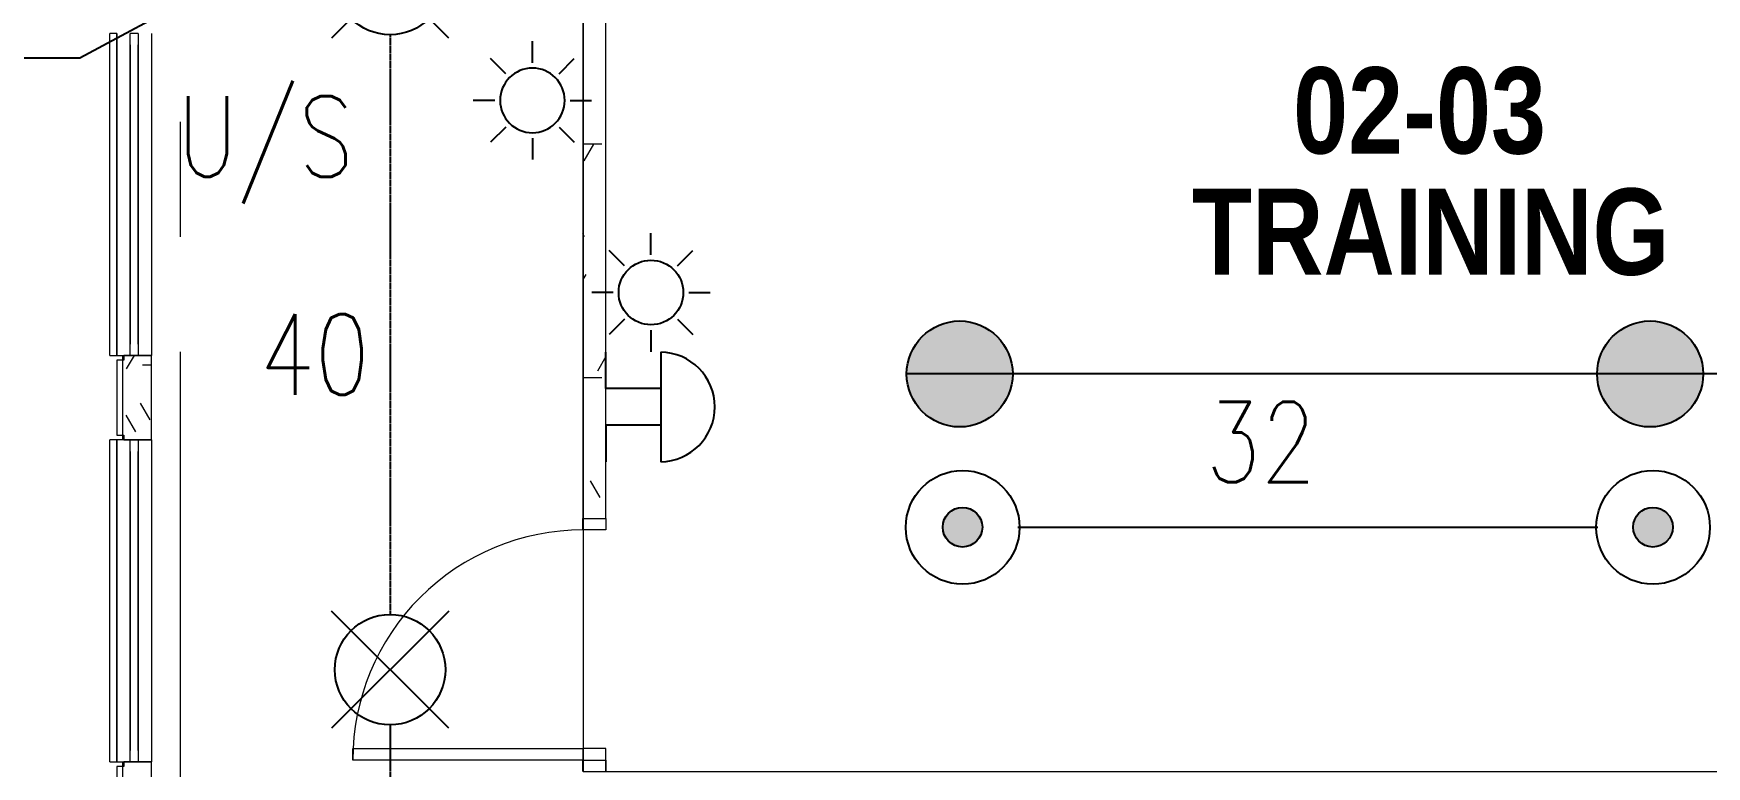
# Model space of a CAD drawing. Header units: millimetres. Extents: x -282761 to 137668, y -273845 to 94451.
# Drawn here: x 81568 to 88838, y -22828 to -19641 of the extents above; entities that cross this region are included whole.
import ezdxf

# ---------------------------------------------------------------- set-up
doc = ezdxf.new("R2010")
doc.units = ezdxf.units.MM
doc.linetypes.add('BLK_2 - 1ST__2ND_STOREY_PLAN-archi clean_11 SEPT 2024$0$IDA - Grid Line', pattern=[3500, 2000, -500, 500, -500])
doc.linetypes.add('HIDDEN2', pattern=[4.7625, 3.175, -1.5875])
for name, color, linetype, lineweight in [('BLK_2 - 1ST__2ND_STOREY_PLAN-archi clean_11 SEPT 2024$0$0-1', 8, 'Continuous', 5), ('BLK_2 - 1ST__2ND_STOREY_PLAN-archi clean_11 SEPT 2024$0$1599_DB_A_BLK2_HQ_R21-2ND STOREY 20230517--$0$A-_DOOR----_E', 8, 'Continuous', 9), ('BLK_2 - 1ST__2ND_STOREY_PLAN-archi clean_11 SEPT 2024$0$1599_DB_A_BLK2_HQ_R21-2ND STOREY 20230517--$0$A-_GENM----_M', 8, 'Continuous', 9), ('BLK_2 - 1ST__2ND_STOREY_PLAN-archi clean_11 SEPT 2024$0$1599_DB_A_BLK2_HQ_R21-2ND STOREY 20230517--$0$A-_WIND----_E', 8, 'Continuous', 9), ('BLK_2 - 1ST__2ND_STOREY_PLAN-archi clean_11 SEPT 2024$0$1599_DB_A_BLK2_HQ_R21-2ND STOREY 20230517--$0$S-_COLN----_E', 8, 'Continuous', 9), ('BLK_2 - 1ST__2ND_STOREY_PLAN-archi clean_11 SEPT 2024$0$_CATCHMENT_DRAIN', 8, 'Continuous', 0), ('BLK_2 - 1ST__2ND_STOREY_PLAN-archi clean_11 SEPT 2024$0$A-_FLOR----_E', 8, 'Continuous', 9), ('BLK_2 - 1ST__2ND_STOREY_PLAN-archi clean_11 SEPT 2024$0$A-_GENM----_M', 8, 'Continuous', 9), ('BLK_2 - 1ST__2ND_STOREY_PLAN-archi clean_11 SEPT 2024$0$A-_WALL----_E', 8, 'Continuous', 9), ('BLK_2 - 1ST__2ND_STOREY_PLAN-archi clean_11 SEPT 2024$0$A-_WALL----_E-1', 8, 'Continuous', 18), ('BLK_2 - 1ST__2ND_STOREY_PLAN-archi clean_11 SEPT 2024$0$A-_WALL----_H-2', 8, 'Continuous', 9), ('BLK_2 - 1ST__2ND_STOREY_PLAN-archi clean_11 SEPT 2024$0$A-_WIND----_E', 8, 'Continuous', 9), ('BLK_2 - 1ST__2ND_STOREY_PLAN-archi clean_11 SEPT 2024$0$S-_ANOTGRID_E-1', 8, 'BLK_2 - 1ST__2ND_STOREY_PLAN-archi clean_11 SEPT 2024$0$IDA - Grid Line', 9)]:
    doc.layers.add(name, color=color, linetype=linetype, lineweight=lineweight)
for name, color, linetype in [('M-_FIRESPRK_T-', 7, 'Continuous'), ('M-_SPRKBEAM_E-', 12, 'HIDDEN2'), ('M-_SPRKPIEX_E-', 1, 'Continuous'), ('M-FIRE----_E-', 12, 'Continuous'), ('M-FIRE----_E- @ 1', 12, 'Continuous'), ('ROOMNAME', 7, 'Continuous'), ('ZONENAME', 152, 'Continuous')]:
    doc.layers.add(name, color=color, linetype=linetype)
doc.styles.add('BLK_2 - 1ST__2ND_STOREY_PLAN_12  JUNE 2024$0$Arial Narrow_B_2', font='ARIALNB.TTF', dxfattribs={"height": 500})
doc.styles.add('Simplex', font='SIMPLEX.shx', dxfattribs={"width": 0.8, "height": 2.5})
doc.styles.get("Standard").update_dxf_attribs({"font": 'arial.ttf'})
doc.dimstyles.new('ROOM', dxfattribs={"dimscale": 1000, "dimtxt": 0.18, "dimasz": 0.18, "dimexe": 0.18, "dimexo": 0.0625, "dimgap": 0.09, "dimtad": 0, "dimtih": 1, "dimtoh": 1, "dimdec": 0, "dimzin": 0, "dimdsep": 46, "dimtxsty": 'Standard', "dimblk": 'OBLIQUE', "dimcen": 0.09, "dimadec": 0, "dimazin": 0, "dimtfac": 1, "dimtdec": 0, "dimtofl": 0, "dimtmove": 0, "dimatfit": 3, "dimldrblk": 'DOT', "dimfxl": 1, "dimtolj": 1, "dimtzin": 0, "dimarcsym": 0})
pattern_1 = [(0, (-41522.25, -42727.71), (1016, 254), [83.82, -678.18, 83.82, -678.18, -4064]), (0, (-41522.25, -42727.71), (1016, 254), [-1524, 83.82, -1440.18, 83.82, -678.18, -1778]), (0, (-41522.25, -42727.71), (1016, 254), [-3810, 83.82, -424.18, 83.82, -1186.18]), (120, (-41141.25, -42600.71), (-727.9705, 752.8818), [83.82, -678.18, 83.82, -678.18, -4064]), (120, (-41141.25, -42600.71), (-727.9705, 752.8818), [-1524, 83.82, -1440.18, 83.82, -678.18, -1778]), (120, (-41141.25, -42600.71), (-727.9705, 752.8818), [-3810, 83.82, -424.18, 83.82, -1186.18]), (240, (-41014.25, -42092.71), (-288.0295, -1006.8818), [83.82, -678.18, 83.82, -678.18, -4064]), (240, (-41014.25, -42092.71), (-288.0295, -1006.8818), [-1524, 83.82, -1440.18, 83.82, -678.18, -1778]), (240, (-41014.25, -42092.71), (-288.0295, -1006.8818), [-3810, 83.82, -424.18, 83.82, -1186.18])]

# ---------------------------------------------------------------- blocks, each defined once
blk = doc.blocks.new('Under B spk')
for p, q in [((318.2, -318.2), (-318.2, 318.2)), ((318.2, 318.2), (-318.2, -318.2))]:
    blk.add_line(p, q)
blk.add_circle((0, 0), 300)
blk = doc.blocks.new('*U15')
at = {"layer": 'M-FIRE----_E-'}
blk.add_line((-33.1, -33.1), (33.1, 33.1), dxfattribs=at)
blk = doc.blocks.new('*U14')
at = {"layer": 'M-FIRE----_E-', "color": 0, "linetype": 'ByBlock', "lineweight": -2, "transparency": 16777216}
for p, rotation in [((31604, 13668.6), 45), ((31455.1, 13606.9), 90), ((31393.4, 13458), 135), ((31814.6, 13458), 315.0000000000001), ((31455.1, 13309.1), 180), ((31752.9, 13309.1), 270), ((31604, 13247.4), 225.0000000000001)]:
    blk.add_blockref('*U15', p, dxfattribs=dict(at, rotation=rotation))
blk.add_blockref('*U15', (31752.9, 13606.9), dxfattribs=at)
blk = doc.blocks.new('Strobe Light')
at = {"layer": 'M-FIRE----_E-'}
blk.add_circle((0, 0), 140.4, dxfattribs=at)
blk.add_blockref('*U14', (-31604, -13458), dxfattribs=at)
blk = doc.blocks.new('Alarm Bell')
at = {"layer": 'M-FIRE----_E-'}
for p, q in [((-238.2, 0), (238.2, 0)), ((79.4, 0), (79.4, -238.2)), ((-79.4, 0), (-79.4, -238.2)), ((-79.4, -238.2), (-238.2, -238.2)), ((79.4, -238.2), (238.2, -238.2))]:
    blk.add_line(p, q, dxfattribs=at)
blk.add_arc((0, -2.9), 238.2, 0.69701, 179.30299, dxfattribs=at)
blk = doc.blocks.new('_Dot')
at = {"color": 0, "linetype": 'ByBlock', "lineweight": -2}
blk.add_line((-0.5, 0), (-1, 0), dxfattribs=at)
at = {"color": 0, "linetype": 'ByBlock', "const_width": 0.5}
blk.add_lwpolyline([(-0.25, 0, 1), (0.25, 0, 1)], format="xyb", close=True, dxfattribs=at)
blk = doc.blocks.new('_Oblique')
at = {"color": 0, "linetype": 'ByBlock', "lineweight": -2}
blk.add_line((-0.5, -0.5), (0.5, 0.5), dxfattribs=at)
blk = doc.blocks.new('SPK CONCEALED')
h = blk.add_hatch(color=256)
h.dxf.hatch_style = 1
h.paths.add_polyline_path([(240, 0, 1), (-240, 0, 1)])
at = {"color": 0, "linetype": 'Continuous'}
blk.add_circle((0, 0), 240, dxfattribs=at)
blk = doc.blocks.new('ROYAL')
at = {"ltscale": 0.1}
h = blk.add_hatch(color=1, dxfattribs=at)
h.dxf.hatch_style = 1
h.paths.add_polyline_path([(17, 0.1, 1), (-17.1, 0.1, 1)])
at = {"layer": 'M-_SPRKPIEX_E-', "ltscale": 0.1}
for centre, radius in [((0, 0), 48.8), ((-0.1, 0.1), 17)]:
    blk.add_circle(centre, radius, dxfattribs=at)
blk = doc.blocks.new('BLK_2 - 1ST__2ND_STOREY_PLAN-archi clean_11 SEPT 2024$0$IDA - Casement w Top Hung - 2 Panels - 1400L X 1800H - B2-AW01-3560557-BLK 2 2ND STOREY PLAN')
at = {"layer": 'BLK_2 - 1ST__2ND_STOREY_PLAN-archi clean_11 SEPT 2024$0$A-_WIND----_E'}
for p, q in [((-700, 17.5), (700, 17.5)), ((-700, 17.5), (-700, -17.5)), ((-615, 17.5), (-650, 17.5)), ((-650, 17.5), (-25, 17.5)), ((-650, 17.5), (650, 17.5)), ((650, 17.5), (-650, 17.5)), ((-35, 17.5), (-615, 17.5)), ((-615, 17.5), (-60, 17.5)), ((0, 17.5), (-35, 17.5)), ((-24.9, 17.5), (25, 17.5)), ((35, 17.5), (0, 17.5)), ((25, 17.5), (650, 17.5)), ((615, 17.5), (35, 17.5)), ((60, 17.5), (615, 17.5)), ((650, 17.5), (615, 17.5)), ((700, 17.5), (700, -17.5)), ((700, -17.5), (-700, -17.5)), ((-650, -17.5), (-615, -17.5)), ((-25, -17.5), (-650, -17.5)), ((650, -17.5), (-650, -17.5)), ((650, -17.5), (-650, -17.5)), ((-615, -17.5), (-35, -17.5)), ((-60, -17.5), (-615, -17.5)), ((-35, -17.5), (0, -17.5)), ((-24.9, -17.5), (25, -17.5)), ((0, -17.5), (35, -17.5)), ((650, -17.5), (25, -17.5)), ((35, -17.5), (615, -17.5)), ((615, -17.5), (60, -17.5)), ((615, -17.5), (650, -17.5))]:
    blk.add_line(p, q, dxfattribs=at)
blk = doc.blocks.new('BLK_2 - 1ST__2ND_STOREY_PLAN-archi clean_11 SEPT 2024$0$Wall Motif - Type 1-2673956-BLK 2 2ND STOREY PLAN')
at = {"layer": 'BLK_2 - 1ST__2ND_STOREY_PLAN-archi clean_11 SEPT 2024$0$A-_GENM----_M'}
for p, q in [((-575, -75), (825, -75)), ((-575, -75), (-575, -105)), ((825, -105), (-575, -105)), ((-525, -75), (81.1, -75)), ((81.1, -105), (-525, -105)), ((-481.1, -75), (125, -75)), ((-481.1, -75), (731.1, -75)), ((125, -105), (-481.1, -105)), ((731.1, -105), (-481.1, -105)), ((125, -75), (731.1, -75)), ((731.1, -105), (125, -105)), ((168.9, -75), (775, -75)), ((775, -105), (168.9, -105)), ((825, -105), (825, -75))]:
    blk.add_line(p, q, dxfattribs=at)
blk = doc.blocks.new('BLK_2 - 1ST__2ND_STOREY_PLAN-archi clean_11 SEPT 2024$0$1599_DB_A_BLK2_HQ_R21_rvt-2-BLK 2 2ND STOREY PLAN')
at = {"layer": 'BLK_2 - 1ST__2ND_STOREY_PLAN-archi clean_11 SEPT 2024$0$A-_WALL----_H-2'}
h = blk.add_hatch(dxfattribs=at)
h.set_pattern_fill('FP_3', color=256, style=0, pattern_type=2)
h.set_pattern_definition([(0, (0, 0), (1016, 254), [83.82, -678.18, 83.82, -678.18, -4064]), (0, (0, 0), (1016, 254), [-1524, 83.82, -1440.18, 83.82, -678.18, -1778]), (0, (0, 0), (1016, 254), [-3810, 83.82, -424.18, 83.82, -1186.18]), (120, (381, 127), (-727.97045, 752.8818), [83.82, -678.18, 83.82, -678.18, -4064]), (120, (381, 127), (-727.97045, 752.8818), [-1524, 83.82, -1440.18, 83.82, -678.18, -1778]), (120, (381, 127), (-727.97045, 752.8818), [-3810, 83.82, -424.18, 83.82, -1186.18]), (240, (508, 635), (-288.02955, -1006.8818), [83.82, -678.18, 83.82, -678.18, -4064]), (240, (508, 635), (-288.02955, -1006.8818), [-1524, 83.82, -1440.18, 83.82, -678.18, -1778]), (240, (508, 635), (-288.02955, -1006.8818), [-3810, 83.82, -424.18, 83.82, -1186.18])])
h.paths.add_polyline_path([(-139069.1, -65902.4), (-139011.4, -65902.4), (-139011.4, -65535.7), (-139131.4, -65535.7), (-139131.4, -65555.7), (-139136.4, -65555.7), (-139136.4, -65882.4), (-139131.4, -65882.4), (-139131.4, -65902.4), (-139103.9, -65902.4)])
h.paths.add_polyline_path([(-139069.1, -64135.7), (-139011.4, -64135.7), (-139011.4, -63769), (-139131.4, -63769), (-139131.4, -63789), (-139136.4, -63789), (-139136.4, -64115.7), (-139131.4, -64115.7), (-139131.4, -64135.7), (-139103.9, -64135.7)])
h.paths.add_polyline_path([(-139011.4, -62369), (-139011.4, -60752.4), (-139136.4, -60752.4), (-139136.4, -62349), (-139131.4, -62349), (-139131.3, -62369), (-139069.1, -62369)])
at = {"layer": 'BLK_2 - 1ST__2ND_STOREY_PLAN-archi clean_11 SEPT 2024$0$A-_FLOR----_E'}
for p, q in [((-139136.4, -63769), (-139136.4, -64135.7)), ((-139136.4, -65535.7), (-139136.4, -65902.4))]:
    blk.add_line(p, q, dxfattribs=at)
at = {"layer": 'BLK_2 - 1ST__2ND_STOREY_PLAN-archi clean_11 SEPT 2024$0$A-_WALL----_E'}
for p, q in [((-139161.4, -63769), (-139161.4, -62369)), ((-139011.4, -62369), (-139011.4, -63769)), ((-139161.4, -63769), (-139131.4, -63769)), ((-139136.4, -63789), (-139136.4, -64115.7)), ((-139131.4, -63769), (-139011.4, -63769)), ((-139131.4, -64135.7), (-139161.4, -64135.7)), ((-139161.4, -65535.7), (-139161.4, -64135.7)), ((-139011.4, -64135.7), (-139131.4, -64135.7)), ((-139011.4, -64135.7), (-139011.4, -65535.7)), ((-139161.4, -65535.7), (-139131.4, -65535.7)), ((-139136.4, -65555.7), (-139136.4, -65882.4)), ((-139131.4, -65535.7), (-139011.4, -65535.7))]:
    blk.add_line(p, q, dxfattribs=at)
at = {"layer": 'BLK_2 - 1ST__2ND_STOREY_PLAN-archi clean_11 SEPT 2024$0$A-_WALL----_E-1'}
for p, q in [((-139131.4, -63789), (-139161.4, -63789)), ((-139161.4, -63789), (-139161.4, -64115.7)), ((-139011.4, -63769), (-139131.4, -63769)), ((-139131.4, -63769), (-139131.4, -63789)), ((-139011.4, -64135.7), (-139011.4, -63769)), ((-139161.4, -64115.7), (-139131.4, -64115.7)), ((-139131.4, -64115.7), (-139131.4, -64135.7)), ((-139131.4, -64135.7), (-139011.4, -64135.7)), ((-139131.4, -65555.7), (-139161.4, -65555.7)), ((-139161.4, -65555.7), (-139161.4, -65882.4)), ((-139011.4, -65535.7), (-139131.4, -65535.7)), ((-139131.4, -65535.7), (-139131.4, -65555.7)), ((-139011.4, -65902.4), (-139011.4, -65535.7))]:
    blk.add_line(p, q, dxfattribs=at)
at = {"layer": 'BLK_2 - 1ST__2ND_STOREY_PLAN-archi clean_11 SEPT 2024$0$A-_GENM----_M', "rotation": 270}
for p in [(-139086.4, -62944), (-139086.4, -64710.7)]:
    blk.add_blockref('BLK_2 - 1ST__2ND_STOREY_PLAN-archi clean_11 SEPT 2024$0$Wall Motif - Type 1-2673956-BLK 2 2ND STOREY PLAN', p, dxfattribs=at)
at = {"layer": 'BLK_2 - 1ST__2ND_STOREY_PLAN-archi clean_11 SEPT 2024$0$A-_WIND----_E', "rotation": 270}
for p in [(-139086.6, -63069), (-139086.6, -64835.7)]:
    blk.add_blockref('BLK_2 - 1ST__2ND_STOREY_PLAN-archi clean_11 SEPT 2024$0$IDA - Casement w Top Hung - 2 Panels - 1400L X 1800H - B2-AW01-3560557-BLK 2 2ND STOREY PLAN', p, dxfattribs=at)
blk = doc.blocks.new('BLK_2 - 1ST__2ND_STOREY_PLAN-archi clean_11 SEPT 2024$0$1599_DB_A_BLK2_HQ_R21-2ND STOREY 20230517--$0$IDA - F - Single - Swing - 1100L X 2200H - B2-TD01-3240952-LINKVIEW_BLK2_2ND STOREY')
at = {"layer": 'BLK_2 - 1ST__2ND_STOREY_PLAN-archi clean_11 SEPT 2024$0$1599_DB_A_BLK2_HQ_R21-2ND STOREY 20230517--$0$A-_DOOR----_E'}
for p, q in [((-550, 50), (-500, 50)), ((-500, 50), (-500, -50)), ((500, 50), (550, 50)), ((500, -50), (500, 50)), ((-500, -50), (-550, -50)), ((450, -50), (500, -50)), ((450, -1050), (450, -50)), ((500, -50), (500, -1050)), ((550, -50), (500, -50)), ((500, -1050), (450, -1050))]:
    blk.add_line(p, q, dxfattribs=at)
blk.add_arc((500, -50), 1000, 180, 270, dxfattribs=at)
blk = doc.blocks.new('BLK_2 - 1ST__2ND_STOREY_PLAN-archi clean_11 SEPT 2024$0$1599_DB_A_BLK2_HQ_R21-2ND STOREY 20230517--$0$Wall Motif - Type 1-2673956-LINKVIEW_BLK2_2ND STOREY')
at = {"layer": 'BLK_2 - 1ST__2ND_STOREY_PLAN-archi clean_11 SEPT 2024$0$1599_DB_A_BLK2_HQ_R21-2ND STOREY 20230517--$0$A-_GENM----_M'}
for p, q in [((-575, -75), (825, -75)), ((-575, -75), (-575, -105)), ((825, -105), (-575, -105)), ((825, -105), (825, -75))]:
    blk.add_line(p, q, dxfattribs=at)
blk = doc.blocks.new('BLK_2 - 1ST__2ND_STOREY_PLAN-archi clean_11 SEPT 2024$0$1599_DB_A_BLK2_HQ_R21-2ND STOREY 20230517--$0$IDA - Casement w Top Hung - 2 Panels - 1400L X 1800H - B2-AW01-3560557-LINKVIEW_BLK2_2ND STOREY')
at = {"layer": 'BLK_2 - 1ST__2ND_STOREY_PLAN-archi clean_11 SEPT 2024$0$1599_DB_A_BLK2_HQ_R21-2ND STOREY 20230517--$0$A-_WIND----_E'}
for p, q in [((-700, 17.5), (700, 17.5)), ((-700, 17.5), (-700, -17.5)), ((700, 17.5), (700, -17.5)), ((700, -17.5), (-700, -17.5))]:
    blk.add_line(p, q, dxfattribs=at)
blk = doc.blocks.new('BLK_2 - 1ST__2ND_STOREY_PLAN-archi clean_11 SEPT 2024')
at = {"layer": 'BLK_2 - 1ST__2ND_STOREY_PLAN-archi clean_11 SEPT 2024$0$1599_DB_A_BLK2_HQ_R21-2ND STOREY 20230517--$0$S-_COLN----_E'}
h = blk.add_hatch(dxfattribs=at)
h.set_pattern_fill('FP_3', color=256, style=0, pattern_type=2)
h.set_pattern_definition(pattern_1)
h.paths.add_polyline_path([(-47351.5, -63527.4), (-47251.5, -63527.4), (-47251.5, -59952.4), (-47351.5, -59952.4), (-47351.5, -61018.9)], flags=0)
h = blk.add_hatch(dxfattribs=at)
h.set_pattern_fill('FP_3', color=256, style=0, pattern_type=2)
h.set_pattern_definition(pattern_1)
h.paths.add_polyline_path([(-47251.5, -64077.4), (-47251.5, -63527.4), (-47351.5, -63527.4), (-47351.5, -64077.4)], flags=0)
h = blk.add_hatch(dxfattribs=at)
h.set_pattern_fill('FP_3', color=256, style=0, pattern_type=2)
h.set_pattern_definition(pattern_1)
h.paths.add_polyline_path([(-49346.5, -64135.7), (-49226.5, -64135.7), (-49226.5, -63769), (-49346.5, -63769), (-49346.5, -63789), (-49351.5, -63789), (-49351.5, -64115.7), (-49346.5, -64115.7)], flags=0)
h = blk.add_hatch(dxfattribs=at)
h.set_pattern_fill('FP_3', color=256, style=0, pattern_type=2)
h.set_pattern_definition(pattern_1)
h.paths.add_polyline_path([(-47351.5, -64477.4), (-47251.5, -64477.4), (-47251.5, -64077.4), (-47351.5, -64077.4)], flags=0)
h = blk.add_hatch(dxfattribs=at)
h.set_pattern_fill('FP_3', color=256, style=0, pattern_type=2)
h.set_pattern_definition(pattern_1)
h.paths.add_polyline_path([(-49226.5, -65902.4), (-49226.5, -65535.7), (-49346.5, -65535.7), (-49346.5, -65555.7), (-49351.5, -65555.7), (-49351.5, -65882.4), (-49346.5, -65882.4), (-49346.5, -65902.4), (-49284.3, -65902.4)], flags=0)
for p, q in [((-49376.5, -63769), (-49376.5, -62369)), ((-49226.5, -62369), (-49226.5, -63769)), ((-49376.5, -63769), (-49346.5, -63769)), ((-49376.5, -63789), (-49376.5, -64115.7)), ((-49346.5, -63789), (-49376.5, -63789)), ((-49351.5, -63769), (-49351.5, -63789)), ((-49351.5, -63789), (-49351.5, -64115.7)), ((-49346.5, -63769), (-49346.5, -63789)), ((-49319.3, -63769), (-49346.5, -63769)), ((-49226.5, -63769), (-49284.3, -63769)), ((-49226.5, -64135.7), (-49226.5, -63769)), ((-49376.5, -64115.7), (-49346.5, -64115.7)), ((-49351.5, -64115.7), (-49351.5, -64135.7)), ((-49346.5, -64115.7), (-49346.5, -64135.7)), ((-49376.5, -65535.7), (-49376.5, -64135.7)), ((-49346.5, -64135.7), (-49376.5, -64135.7)), ((-49346.5, -64135.7), (-49319.3, -64135.7)), ((-49284.3, -64135.7), (-49226.5, -64135.7)), ((-49226.5, -64135.7), (-49226.5, -65535.7)), ((-47351.5, -64477.4), (-47251.5, -64477.4)), ((-47251.5, -65477.4), (-47351.5, -65477.4)), ((-47251.5, -65577.4), (-47251.5, -65477.4)), ((-49376.5, -65535.7), (-49346.5, -65535.7)), ((-49351.5, -65535.7), (-49351.5, -65555.7)), ((-49346.5, -65535.7), (-49346.5, -65555.7)), ((-49319.3, -65535.7), (-49346.5, -65535.7)), ((-49226.5, -65535.7), (-49284.3, -65535.7)), ((-49226.5, -65902.4), (-49226.5, -65535.7))]:
    blk.add_line(p, q, dxfattribs=at)
for points in [[(-47350.7, -58452.4), (-47351.5, -64477.4)], [(-47150.7, -58452.4), (-47350.7, -58452.4), (-47350.7, -65577.4), (-38151.5, -65577.4), (-38151.5, -58452.4), (-46050.7, -58452.4)], [(-47251.5, -64477.4), (-47251.5, -58452.4)]]:
    blk.add_lwpolyline(points, dxfattribs=at)
at = {"layer": 'BLK_2 - 1ST__2ND_STOREY_PLAN-archi clean_11 SEPT 2024$0$S-_ANOTGRID_E-1'}
blk.add_line((-49101.5, -28753), (-49101.5, -122559.3), dxfattribs=at)
at = {"layer": 'BLK_2 - 1ST__2ND_STOREY_PLAN-archi clean_11 SEPT 2024$0$0-1'}
blk.add_blockref('BLK_2 - 1ST__2ND_STOREY_PLAN-archi clean_11 SEPT 2024$0$1599_DB_A_BLK2_HQ_R21_rvt-2-BLK 2 2ND STOREY PLAN', (89784.8, 0), dxfattribs=at)
at = {"layer": 'BLK_2 - 1ST__2ND_STOREY_PLAN-archi clean_11 SEPT 2024$0$1599_DB_A_BLK2_HQ_R21-2ND STOREY 20230517--$0$S-_COLN----_E', "rotation": 270}
for name, p in [('BLK_2 - 1ST__2ND_STOREY_PLAN-archi clean_11 SEPT 2024$0$1599_DB_A_BLK2_HQ_R21-2ND STOREY 20230517--$0$Wall Motif - Type 1-2673956-LINKVIEW_BLK2_2ND STOREY', (-49301.5, -62944)), ('BLK_2 - 1ST__2ND_STOREY_PLAN-archi clean_11 SEPT 2024$0$1599_DB_A_BLK2_HQ_R21-2ND STOREY 20230517--$0$IDA - Casement w Top Hung - 2 Panels - 1400L X 1800H - B2-AW01-3560557-LINKVIEW_BLK2_2ND STOREY', (-49301.8, -63069)), ('BLK_2 - 1ST__2ND_STOREY_PLAN-archi clean_11 SEPT 2024$0$1599_DB_A_BLK2_HQ_R21-2ND STOREY 20230517--$0$Wall Motif - Type 1-2673956-LINKVIEW_BLK2_2ND STOREY', (-49301.5, -64710.7)), ('BLK_2 - 1ST__2ND_STOREY_PLAN-archi clean_11 SEPT 2024$0$1599_DB_A_BLK2_HQ_R21-2ND STOREY 20230517--$0$IDA - Casement w Top Hung - 2 Panels - 1400L X 1800H - B2-AW01-3560557-LINKVIEW_BLK2_2ND STOREY', (-49301.8, -64835.7)), ('BLK_2 - 1ST__2ND_STOREY_PLAN-archi clean_11 SEPT 2024$0$1599_DB_A_BLK2_HQ_R21-2ND STOREY 20230517--$0$IDA - F - Single - Swing - 1100L X 2200H - B2-TD01-3240952-LINKVIEW_BLK2_2ND STOREY', (-47301.5, -65027.4))]:
    blk.add_blockref(name, p, dxfattribs=at)

msp = doc.modelspace()

# ---------------------------------------------------------------- linework, layer by layer
at = {"layer": 'M-_SPRKBEAM_E-'}
for p, q in [((83118, -19646.9), (83118, -22166.9)), ((83118, -22646.9), (83118, -25166.9))]:
    msp.add_line(p, q, dxfattribs=at)
at = {"layer": 'M-_SPRKPIEX_E-'}
for p, q in [((91593, -21121.6), (85362.6, -21121.6)), ((85845.5, -21787.7), (88365.5, -21787.7))]:
    msp.add_line(p, q, dxfattribs=at)

# ---------------------------------------------------------------- block references
at = {"layer": 'BLK_2 - 1ST__2ND_STOREY_PLAN-archi clean_11 SEPT 2024$0$_CATCHMENT_DRAIN'}
msp.add_blockref('BLK_2 - 1ST__2ND_STOREY_PLAN-archi clean_11 SEPT 2024', (131307.1, 42727.7), dxfattribs=at)
at = {"layer": 'M-_SPRKPIEX_E-'}
for name, p, xscale, yscale, zscale in [('Under B spk', (83118, -19406.9), 0.8, 0.8, 0.8), ('SPK CONCEALED', (85593, -21121.6), 0.96, 0.96, 0.96), ('SPK CONCEALED', (88593, -21121.6), 0.96, 0.96, 0.96), ('ROYAL', (85605.9, -21788.2), 5.0625, 5.0625, 5.0625), ('ROYAL', (88605.9, -21788.2), 5.0625, 5.0625, 5.0625), ('Under B spk', (83118, -22406.9), 0.8, 0.8, 0.8)]:
    msp.add_blockref(name, p, dxfattribs=dict(at, xscale=xscale, yscale=yscale, zscale=zscale))
at = {"layer": 'M-FIRE----_E-', "xscale": -1, "rotation": 90}
msp.add_blockref('Strobe Light', (83736.4, -19932.4), dxfattribs=at)
at = {"layer": 'M-FIRE----_E-', "rotation": 270}
msp.add_blockref('Strobe Light', (84251.6, -20767.4), dxfattribs=at)
at = {"layer": 'M-FIRE----_E- @ 1', "rotation": 270}
msp.add_blockref('Alarm Bell', (84293.7, -21264.7), dxfattribs=at)

# ---------------------------------------------------------------- texts
at = {"layer": 'M-_FIRESPRK_T-', "style": 'Simplex', "width": 0.8}
for s, p in [('U/S', (82192, -20264.1)), ('40', (82550, -21211.5)), ('32', (86661.7, -21592))]:
    msp.add_text(s, height=350, dxfattribs=at).set_placement(p)
at = {"layer": 'ROOMNAME', "char_height": 375, "attachment_point": 1, "style": 'BLK_2 - 1ST__2ND_STOREY_PLAN_12  JUNE 2024$0$Arial Narrow_B_2'}
for s, insert, width in [('02-03', (87042, -19788.2), 6874.47), ('TRAINING', (86601.5, -20315.5), 3387.13)]:
    msp.add_mtext(s, dxfattribs=dict(at, insert=insert, width=width))

# ---------------------------------------------------------------- leaders
at = {"layer": 'ZONENAME'}
msp.add_leader([(83493.3, -18820.8), (81770.3, -19748.5), (81528, -19748.5)], dimstyle='ROOM', override={"dimasz": 0.1, "dimgap": 0.09, "dimtad": 0}, dxfattribs=at)

doc.saveas('drawing.dxf')
